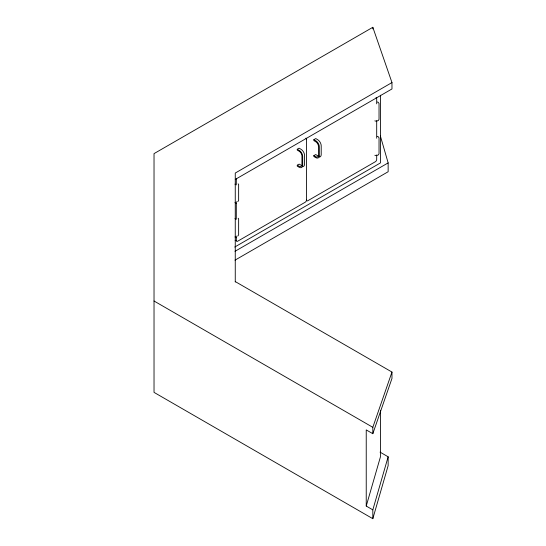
<?xml version="1.0" encoding="UTF-8"?>
<svg xmlns="http://www.w3.org/2000/svg" width="546" height="546" viewBox="0 0 546 546"><rect width="100%" height="100%" fill="white"/><g stroke="black" fill="none" stroke-linecap="round" stroke-linejoin="round"><path stroke-width="0.82" d="M302.402 165.54A3.999 2.307 60 0 1 300.962 165.151L299.153 164.114L297.29 165.185L297.236 166.148L299.147 167.253A5.023 2.901 60 0 0 302.689 165.206L302.689 156.49A5.023 2.901 60 0 0 299.147 150.355L297.236 149.256L299.092 148.178L301.01 149.283A5.023 2.901 60 0 1 304.552 155.412L304.552 164.134A5.023 2.901 60 0 1 302.757 166.646M319.417 157.03A5.023 2.901 60 0 0 321.205 154.518L321.205 145.802A5.023 2.901 60 0 0 317.663 139.667L315.752 138.561L313.889 139.639L313.827 140.602L315.636 141.646A3.999 2.307 60 0 1 318.482 146.567L318.482 155.044A3.999 2.307 60 0 1 315.636 156.682L313.827 155.637L315.69 154.566L317.499 155.61A3.999 2.307 60 0 0 318.939 155.992M235.258 179.429L391.973 88.957L391.973 82.569L372.822 27.3L154.027 153.624L154.027 392.376L372.822 518.7L372.822 509.855L366.236 506.053L380.46 456.784L380.46 410.251M372.822 509.855L388.145 456.797L380.043 452.122M372.822 518.7L388.145 465.642L388.145 456.797M366.236 506.053L366.236 429.907L372.822 433.708L372.822 427.32L391.973 372.058L235.258 281.579M372.822 433.708L391.973 378.439L391.973 372.058M237.756 201.713L238.636 200.484L238.636 184.521L238.145 183.831M237.756 236.104L238.636 234.876L238.636 218.905L238.145 218.223M391.973 82.569L235.258 173.048L235.258 282.029M234.732 247.045L380.46 162.906L380.46 95.222M234.998 251.31L388.145 162.892L380.364 135.954M234.998 260.155L388.145 171.737L388.145 162.892M377.218 102.006L378.153 102.232L379.033 103.46L379.033 119.424L378.153 120.652L376.03 121.164L374.843 120.878M377.218 136.398L378.153 136.623L379.033 137.845L379.033 153.815L378.153 155.044L376.03 155.549L374.843 155.269M313.889 139.639L315.806 140.745A5.023 2.901 60 0 1 319.342 146.874L319.342 155.596A5.023 2.901 60 0 1 315.806 157.637L313.889 156.531L313.827 155.637M297.29 165.185L299.099 166.23A3.999 2.307 60 0 0 301.945 164.592L301.945 156.115A3.999 2.307 60 0 0 299.099 151.194L297.29 150.15L297.236 149.256M234.964 184.132L236.295 184.903L236.295 179.682A1.877 1.085 -60 0 1 236.473 178.808M234.964 202.559L236.295 203.324M234.964 218.523L236.295 219.294L236.295 201.686M234.964 236.944L236.295 237.715M154.027 301.003L372.822 427.32M376.692 103.842L376.692 98.621A1.877 1.085 -60 0 0 376.03 97.679M376.692 120.646L376.692 138.234M376.692 154.941L376.692 159.418A1.877 1.085 -60 0 1 375.361 161.718L307.821 200.716A1.877 1.085 -60 0 1 306.49 199.945L306.49 139.155A1.877 1.085 -60 0 1 306.668 138.281M372.822 27.3L372.822 28.897M236.295 236.077L236.295 240.479A1.877 1.085 -60 0 0 237.619 241.243L305.159 202.252A1.877 1.085 -60 0 0 306.49 199.945M305.828 138.206A1.877 1.085 -60 0 1 306.49 139.155M236.295 240.479A1.877 1.085 -60 0 1 235.142 240.376"/></g></svg>
